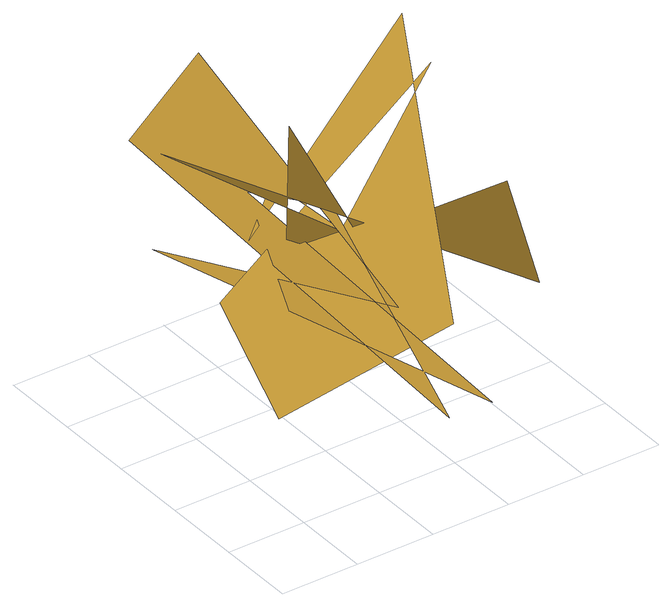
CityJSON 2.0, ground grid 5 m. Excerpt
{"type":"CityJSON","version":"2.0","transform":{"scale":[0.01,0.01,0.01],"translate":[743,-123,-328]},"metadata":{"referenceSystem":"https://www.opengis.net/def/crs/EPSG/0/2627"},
"CityObjects":{
"cityfurniture1":{"type":"CityFurniture","attributes":{"aliquid":true,"quam":341,"omnis":420,"esse":408,"dolor":67.47},"geometry":[{"type":"MultiSurface","lod":"2.3","boundaries":[[[0,1,2,3,4,5,6,7]],[[8,9,10,11,12,13,14,15]],[[16,17,18,19,20,21,22,23]]]}]}
},
"vertices":[
[476,899,58],[580,1594,395],[1850,1407,1566],[1062,1139,928],[109,448,1987],[89,635,1512],[1948,1817,1626],[1522,741,357],[1976,575,540],[370,1849,1305],[821,618,1245],[667,1073,1790],[787,1266,904],[1132,360,960],[4,71,1734],[1508,222,1574],[128,1587,921],[1286,47,313],[214,829,1672],[710,727,1444],[1229,367,62],[260,1990,1361],[642,1879,1840],[687,84,1144]
]}
